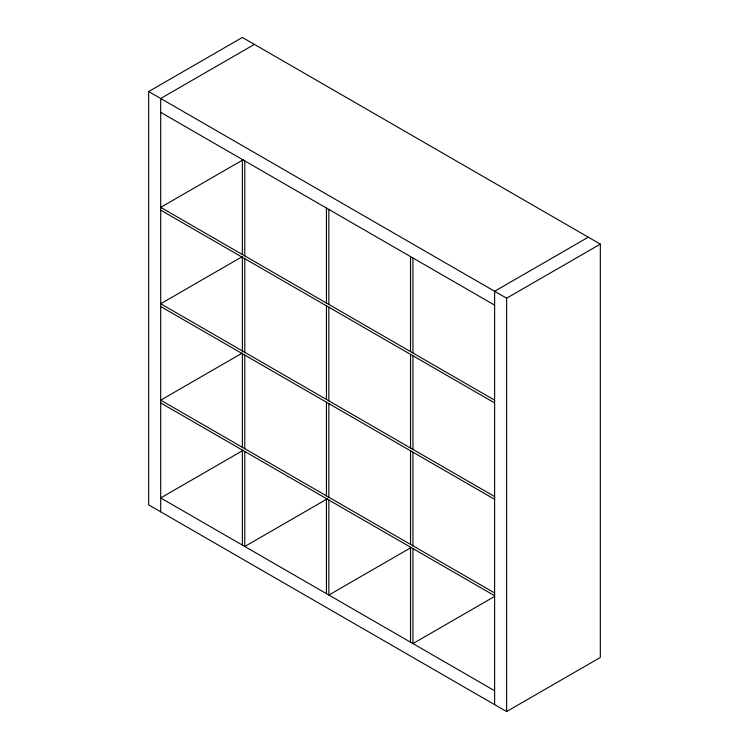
<?xml version="1.0" encoding="UTF-8"?>
<svg xmlns="http://www.w3.org/2000/svg" width="749" height="749" viewBox="0 0 749 749"><rect width="100%" height="100%" fill="white"/><g stroke="black" fill="none" stroke-linecap="round" stroke-linejoin="round"><path stroke-width="1.12" d="M148.677 91.547L242.367 37.45L600.324 244.118L600.324 657.453L506.633 711.55L148.677 504.882L148.677 91.547L506.633 298.214L600.324 244.118M254.379 44.388L160.689 98.475L160.689 511.82M243.294 159.668L160.689 207.361L494.621 400.163M242.292 256.645L160.689 303.766L494.621 496.559M242.292 353.051L160.689 400.163L494.621 592.955M588.311 237.18L494.621 291.277L494.621 704.612M243.294 450.252L160.689 497.945L494.621 690.747M327.379 498.797L244.773 546.498L244.773 451.478M410.461 547.922L328.858 595.043L328.858 500.023M494.546 596.476L412.942 643.588L412.942 548.577M160.689 112.35L494.621 305.143M160.689 210.132L494.621 402.934M160.689 306.538L494.621 499.33M160.689 402.934L494.621 595.736M506.633 298.214L506.633 711.55M412.942 257.984L412.942 353.004M412.942 355.775L412.942 449.4M412.942 452.171L412.942 545.796M410.536 256.598L410.536 351.609M410.536 354.389L410.536 448.014M410.536 450.786L410.536 544.411M410.536 547.182L410.536 642.202M328.858 209.439L328.858 304.45M328.858 307.23L328.858 400.855M328.858 403.627L328.858 497.252M326.452 208.053L326.452 303.064M326.452 305.845L326.452 399.47M326.452 402.241L326.452 495.866M326.452 498.637L326.452 593.648M244.773 160.895L244.773 255.905M244.773 258.686L244.773 352.311M244.773 355.082L244.773 448.707M242.367 159.509L242.367 254.52M242.367 257.291L242.367 350.925M242.367 353.697L242.367 447.322M242.367 450.093L242.367 545.103"/></g></svg>
